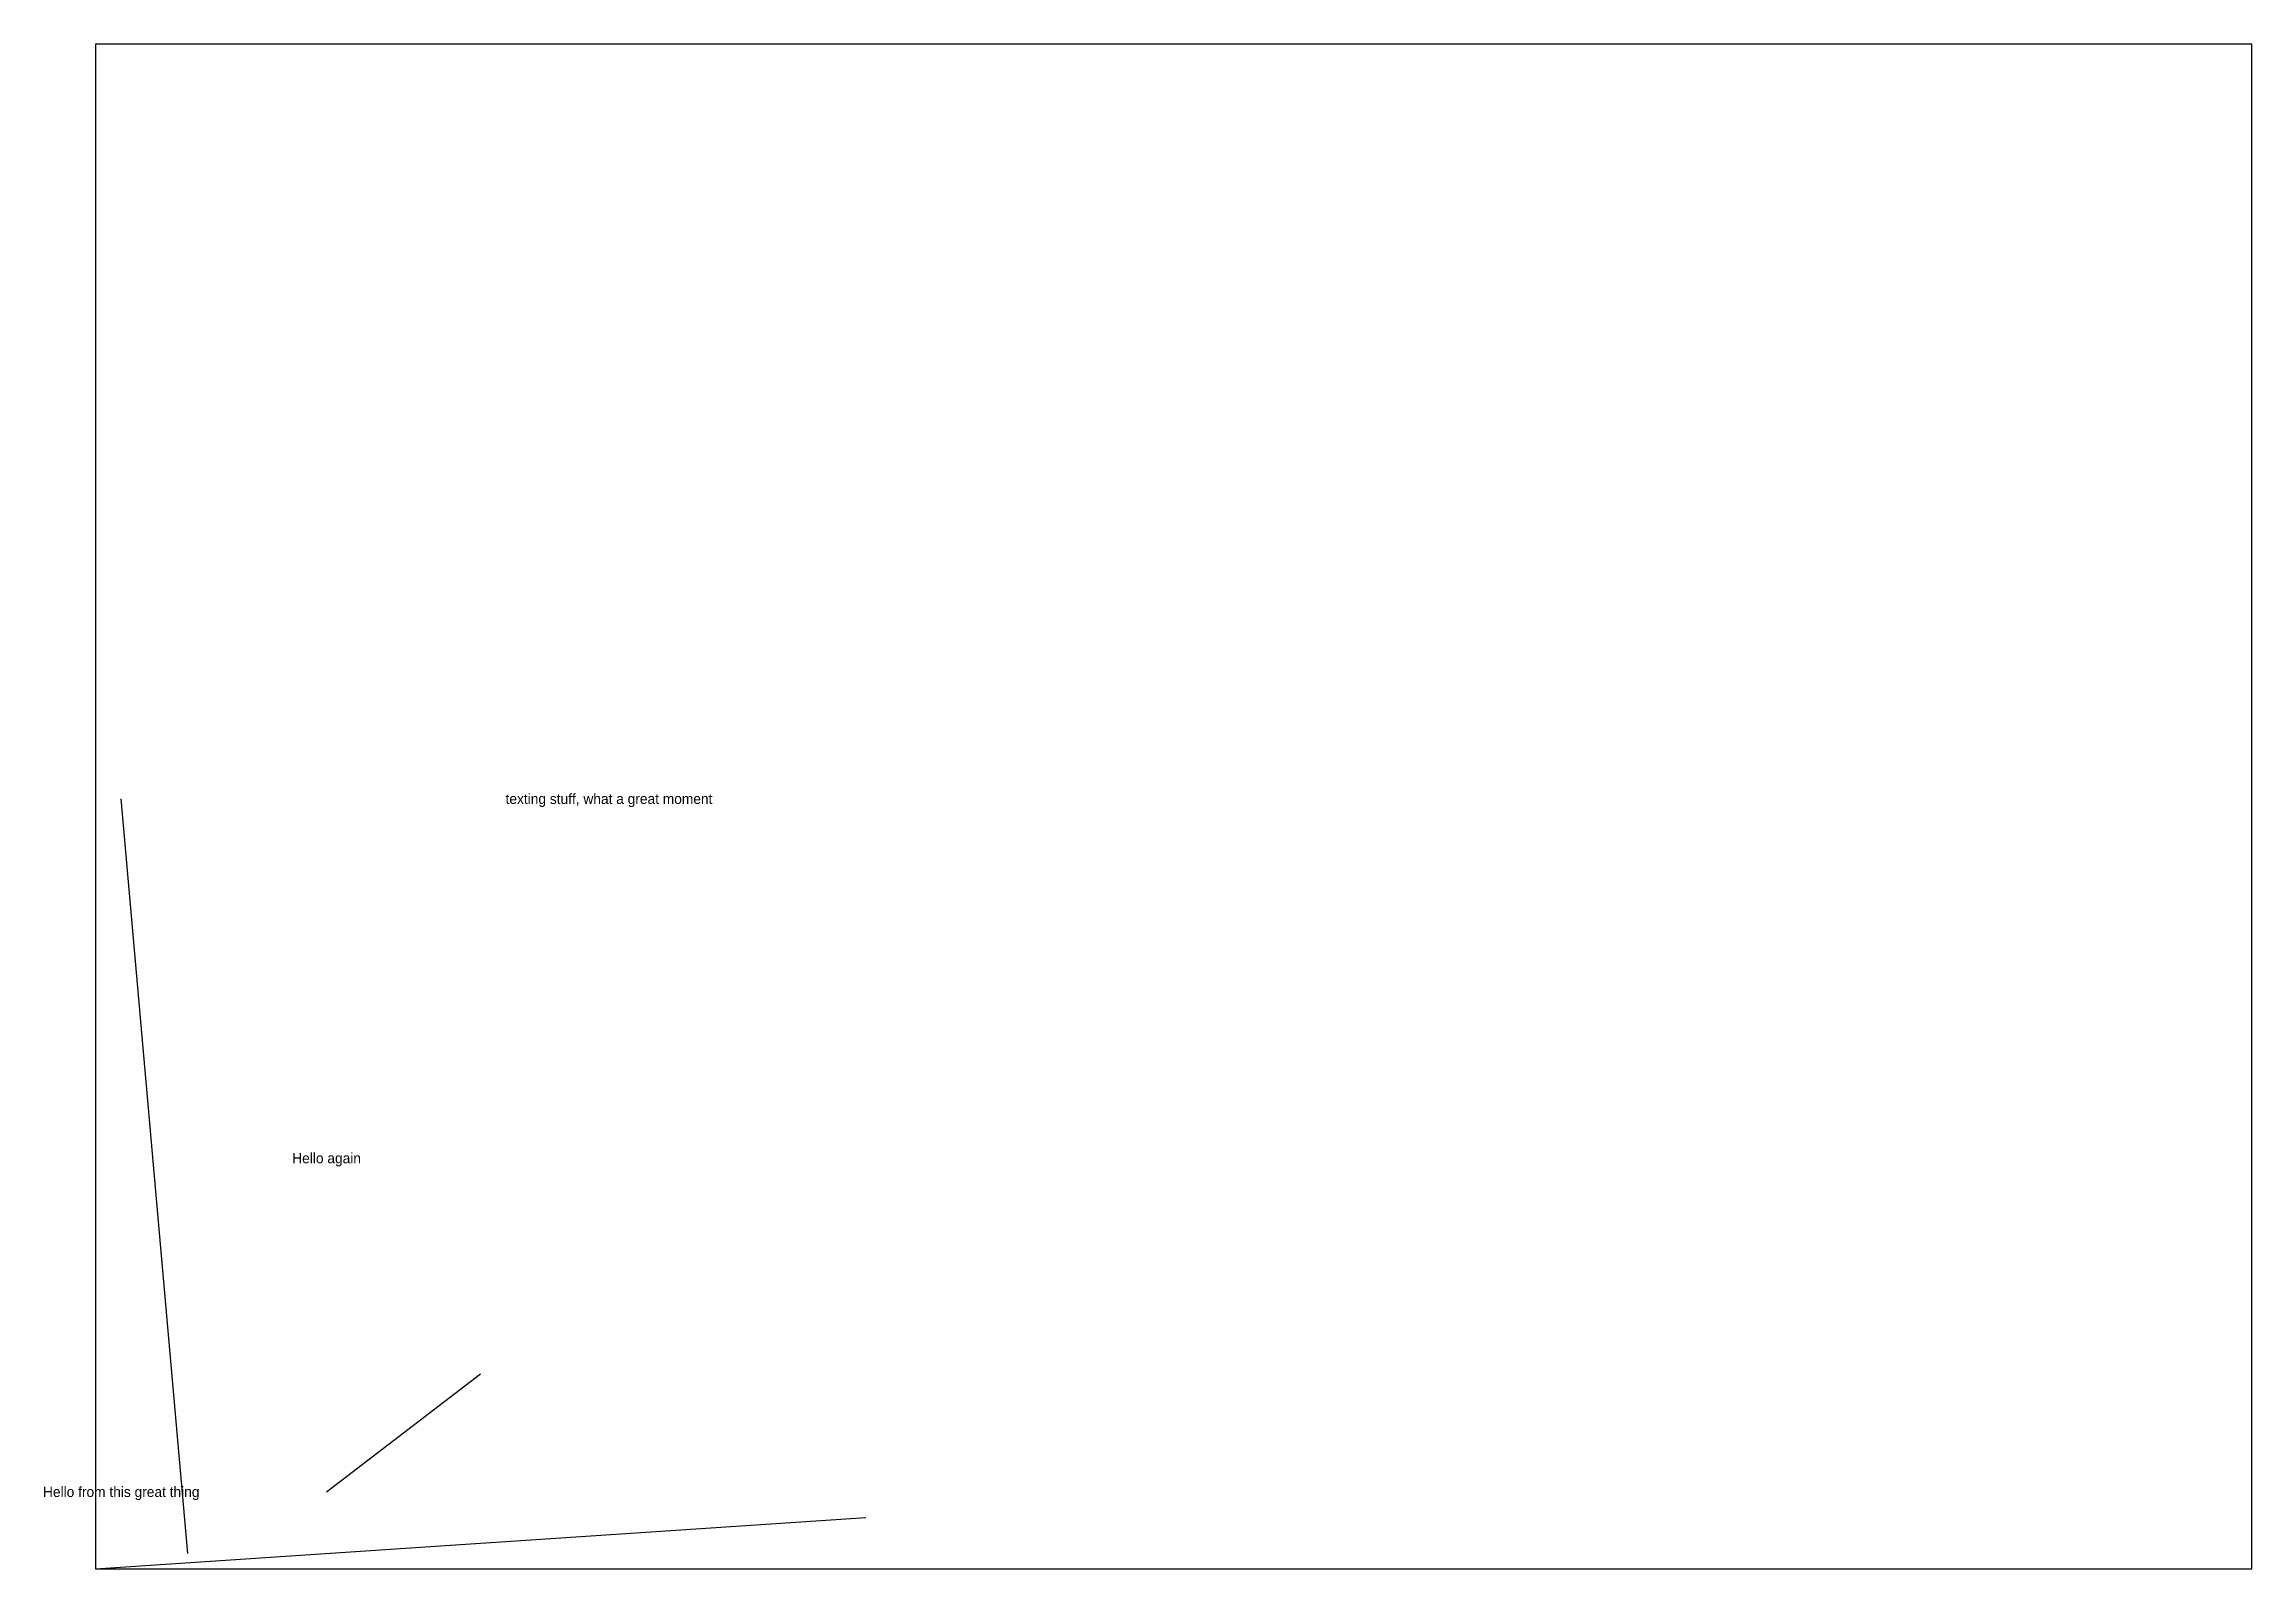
# Model space of a CAD drawing. Extents: x -10 to 420, y 0 to 297.
import ezdxf
from ezdxf.enums import TextEntityAlignment as Align

# ---------------------------------------------------------------- set-up
doc = ezdxf.new("R2010")
doc.units = 0

msp = doc.modelspace()

# ---------------------------------------------------------------- linework, layer by layer
for p, q in [((420, 297), (0, 297)), ((0, 297), (0, 0)), ((420, 0), (420, 297)), ((18, 3), (5, 150)), ((45, 15), (75, 38)), ((0, 0), (150, 10)), ((0, 0), (420, 0))]:
    msp.add_line(p, q)

# ---------------------------------------------------------------- texts
for s, p in [('texting stuff, what a great moment', (100, 150)), ('Hello again', (45, 80)), ('Hello from this great thing', (5, 15))]:
    msp.add_text(s, height=2).set_placement(p, align=Align.MIDDLE_CENTER)

doc.saveas('drawing.dxf')
